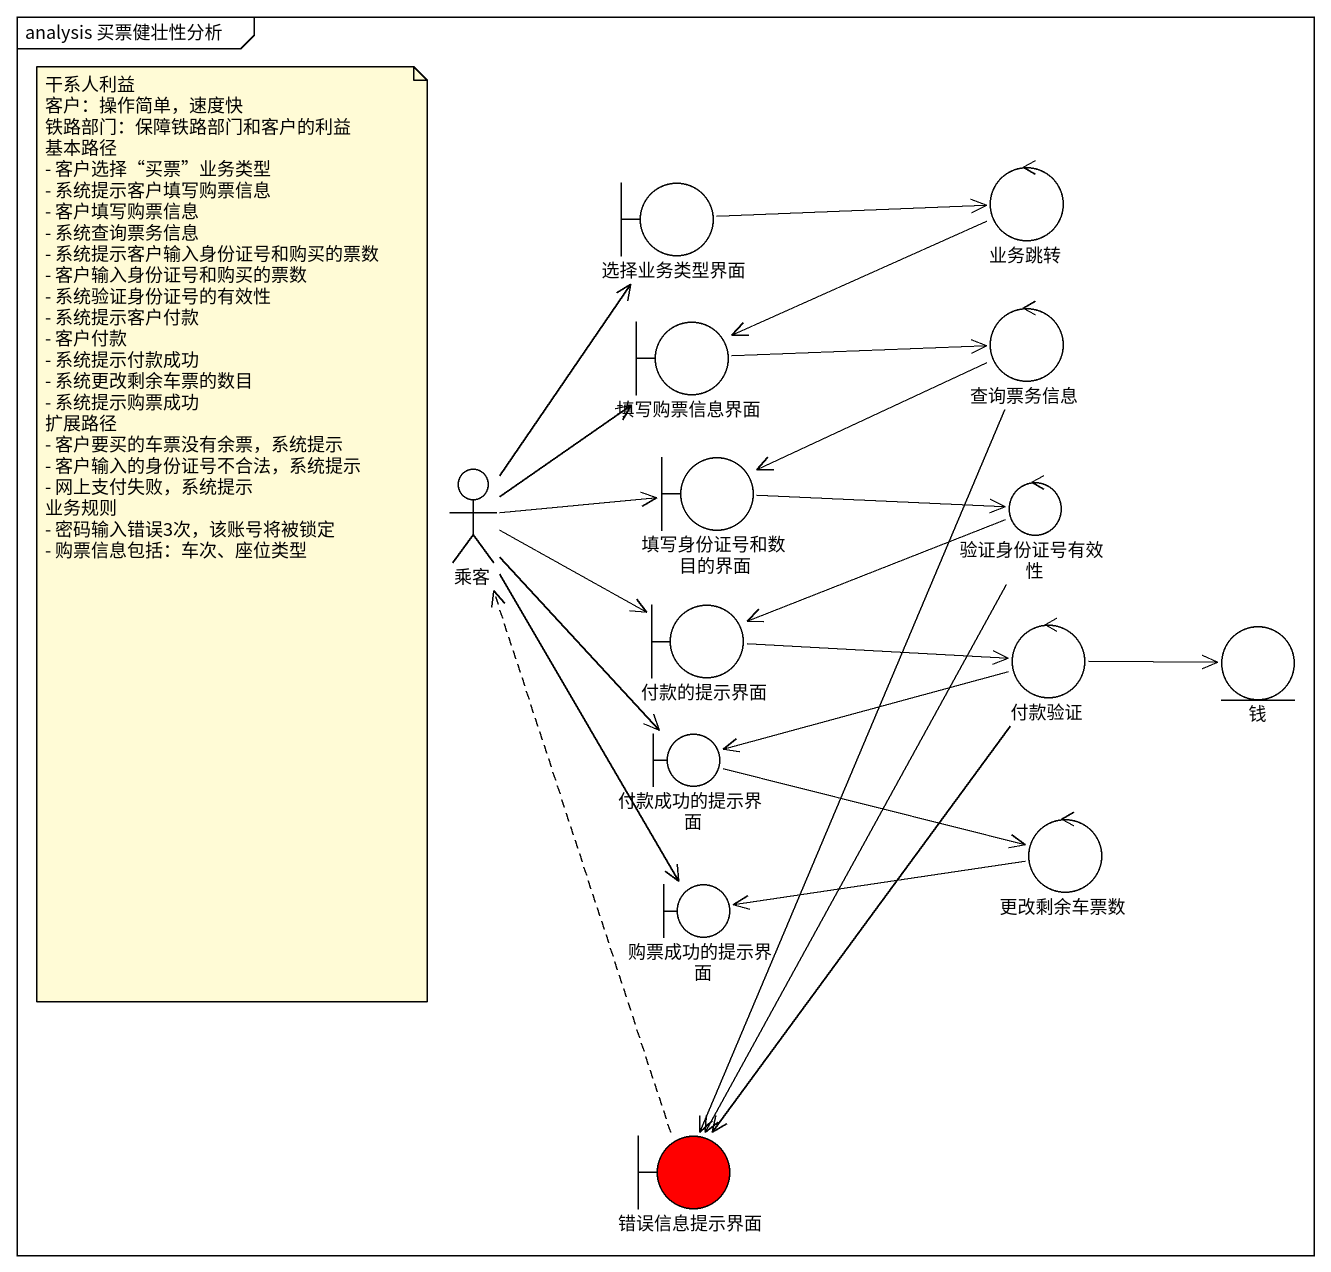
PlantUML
@startuml
mainframe analysis 买票健壮性分析
boundary 选择业务类型界面
control 业务跳转
boundary 填写购票信息界面
control 查询票务信息
boundary 填写身份证号和数目的界面
actor 乘客
control 验证身份证号有效性
boundary 付款的提示界面
control 付款验证
entity 钱
boundary 付款成功的提示界面
control 更改剩余车票数
boundary 购票成功的提示界面
boundary 错误信息提示界面 #FF0000
选择业务类型界面 -right-> 业务跳转
业务跳转 -left-> 填写购票信息界面
填写购票信息界面 -right-> 查询票务信息
查询票务信息 -left-> 填写身份证号和数目的界面
查询票务信息 --> 错误信息提示界面
填写身份证号和数目的界面 -right-> 验证身份证号有效性
乘客 -up-> 选择业务类型界面
乘客 -up-> 填写购票信息界面
乘客 -right-> 填写身份证号和数目的界面
乘客 -right-> 付款的提示界面
乘客 --> 付款成功的提示界面
乘客 --> 购票成功的提示界面
验证身份证号有效性 -left-> 付款的提示界面
验证身份证号有效性 --> 错误信息提示界面
付款的提示界面 -right-> 付款验证
付款验证 -right-> 钱
付款验证 -left-> 付款成功的提示界面
付款验证 --> 错误信息提示界面
付款成功的提示界面 -right-> 更改剩余车票数
更改剩余车票数 -left-> 购票成功的提示界面
错误信息提示界面 .up.> 乘客
note as N1
  干系人利益
  客户：操作简单，速度快
  铁路部门：保障铁路部门和客户的利益
  基本路径
  - 客户选择“买票”业务类型
  - 系统提示客户填写购票信息
  - 客户填写购票信息
  - 系统查询票务信息
  - 系统提示客户输入身份证号和购买的票数
  - 客户输入身份证号和购买的票数
  - 系统验证身份证号的有效性
  - 系统提示客户付款
  - 客户付款
  - 系统提示付款成功
  - 系统更改剩余车票的数目
  - 系统提示购票成功
  扩展路径
  - 客户要买的车票没有余票，系统提示
  - 客户输入的身份证号不合法，系统提示
  - 网上支付失败，系统提示
  业务规则
  - 密码输入错误3次，该账号将被锁定
  - 购票信息包括：车次、座位类型
end note
@enduml
